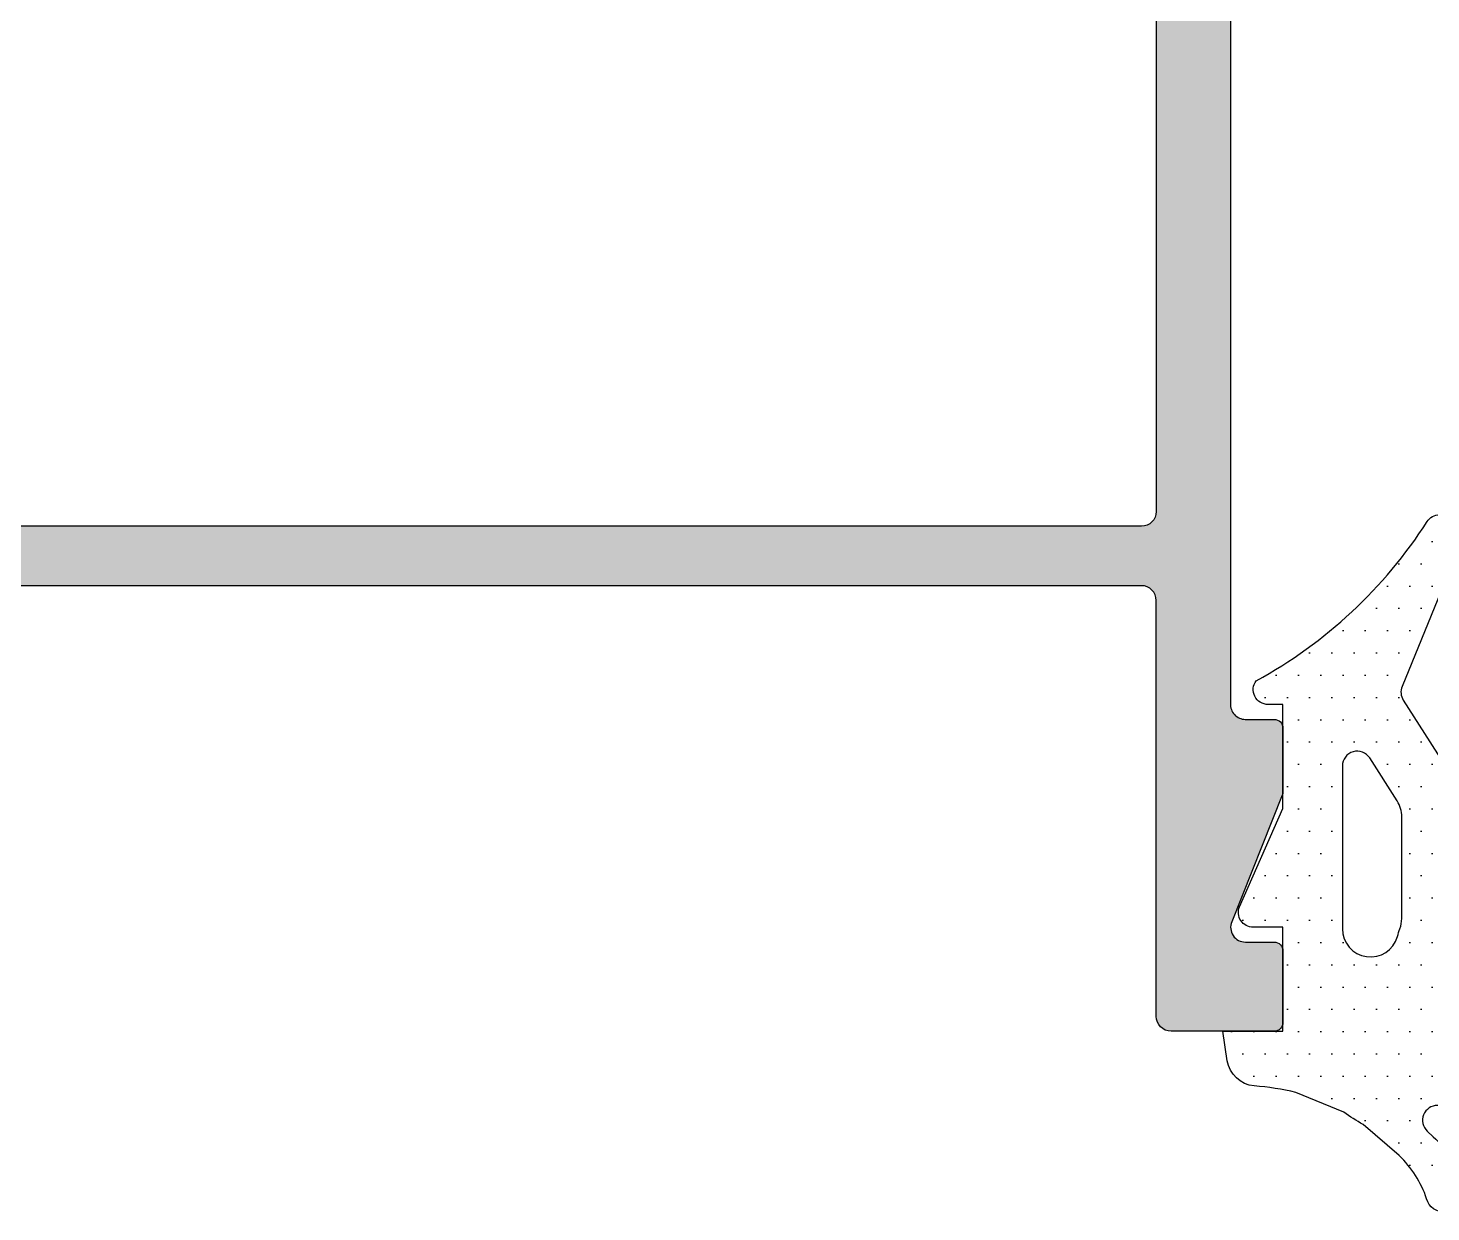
# Model space of a CAD drawing. Header units: millimetres. Extents: x 12351878 to 12381578, y 696206 to 738256.
# Drawn here: x 12356736.25 to 12356783.48, y 714342.41 to 714382.27 of the extents above; entities that cross this region are included whole.
import ezdxf

# ---------------------------------------------------------------- set-up
doc = ezdxf.new("R2010")
doc.units = ezdxf.units.MM
doc.header["$LTSCALE"] = 1000
for name, color, linetype in [('EXTRUSION1', 4, 'Continuous'), ('SFC-ELASTOMER', 6, 'Continuous'), ('SFC-ELASTOMER-V', 241, 'Continuous'), ('SYMBOL', 7, 'Continuous'), ('型材断面填充', 254, 'Continuous')]:
    doc.layers.add(name, color=color, linetype=linetype)

# ---------------------------------------------------------------- blocks, each defined once
blk = doc.blocks.new('20211008-LC04')
at = {"layer": '型材断面填充', "linetype": 'ByBlock'}
h = blk.add_hatch(color=256, dxfattribs=at)
edge = h.paths.add_edge_path(flags=16)
edge.add_line((139.7340438328574, 22.50000195260873), (139.7340438328574, -22.50000195260145))
edge.add_arc((139.2340438328574, -22.50000195260145), 0.5, -90, 0, ccw=False)
edge.add_line((139.2340438328574, -23.00000195260145), (2.5, -23.00000195260145))
edge.add_arc((2.5, -22.50000195260145), 0.5, 180, 270, ccw=False)
edge.add_line((2, -22.50000195260145), (2, 22.50000195260873))
edge.add_arc((2.5, 22.50000195260873), 0.5, 90, 180, ccw=False)
edge.add_line((2.5, 23.00000195260873), (139.2340438328574, 23.00000195260873))
edge.add_arc((139.2340438328574, 22.50000195260873), 0.5, 0, 90, ccw=False)
edge = h.paths.add_edge_path()
edge.add_line((143.6999999999425, 37.00000195266693), (142.7385164807092, 37.00000195255052))
edge.add_arc((142.7385164806874, 36.50000195257599), 0.4999999999745341, 89.99999999749872, 201.8014094837972)
edge.add_line((142.2742781352608, 36.31430661442937), (143.9785430072698, 32.05364443446524))
edge.add_arc((143.6999999999789, 31.94222723151688), 0.3000000000391237, 5.558376869885251e-09, 21.801409492028824, ccw=False)
edge.add_line((144.0000000000182, 31.94222723154598), (144.0000000000036, 29.79999695261722))
edge.add_arc((143.6999999999716, 29.79999695260267), 0.3000000000320142, -89.99999999444162, 2.7791884349426255e-09, ccw=False)
edge.add_line((143.7000000000007, 29.49999695257065), (142.7330229671097, 29.49999695262886))
edge.add_arc((142.7330229670806, 28.99999695261795), 0.5000000000109139, 89.99999999666495, 183.66193703806)
edge.add_line((142.2340438328574, 28.96806227523848), (142.2340438328574, 3.499999999934516))
edge.add_arc((142.7340438328574, 3.499999999934516), 0.5, 180, 270)
edge.add_line((142.7340438328574, 2.999999999934516), (154.9999999999964, 2.999999999938154))
edge.add_line((154.9999999999964, 2.999999999938154), (154.9999999999891, 5.499999999938154))
edge.add_line((154.9999999999891, 5.499999999938154), (152.799999999992, 5.499999999909051))
edge.add_arc((152.8000000000065, 5.799999999926513), 0.3000000000174623, 180, 269.99999999722075, ccw=False)
edge.add_line((152.4999999999891, 5.799999999926513), (152.4999999999891, 6.735424868817063))
edge.add_arc((152.7999999999847, 6.735424868824339), 0.2999999999956344, 97.18075578131072, 180.0000000013896, ccw=False)
edge.add_line((152.7624999999862, 7.033071891313739), (156.4374999999745, 7.496078370753821))
edge.add_arc((156.4999999999891, 6.999999999930878), 0.5000000000001641, 1.6675016922818031e-09, 97.18075578313659, ccw=False)
edge.add_line((156.9999999999891, 6.99999999994543), (156.9999999999964, 2.49999999994543))
edge.add_line((156.9999999999964, 2.49999999994543), (177.9999999999964, 2.499999999996362))
edge.add_line((177.9999999999964, 2.499999999996362), (177.9999999999891, 4.999999999996362))
edge.add_line((177.9999999999891, 4.999999999996362), (175.299999999992, 4.999999999996362))
edge.add_arc((175.2999999999847, 5.299999999991996), 0.2999999999956344, 180.0000000013896, 270.0000000013896, ccw=False)
edge.add_line((174.9999999999891, 5.29999999998472), (174.9999999999891, 6.231671842684591))
edge.add_arc((175.299999999992, 6.231671842702781), 0.3000000000029104, 96.37937020970242, 180.000000003474, ccw=False)
edge.add_line((175.2666666666519, 6.529814239704137), (179.4444446228626, 6.996904014962638))
edge.add_arc((179.4999999999745, 6.499999999996362), 0.5000000000156489, 8.33779267850332e-10, 96.37934963270061, ccw=False)
edge.add_line((179.9999999999891, 6.500000000003638), (179.9999999999964, 1.000000000003638))
edge.add_arc((179.0000000000036, 0.999999999996362), 0.999999999992724, -89.99999999958311, 4.16889633925166e-10, ccw=False)
edge.add_line((179.0000000000109, 3.637978807091713e-12), (142.7340438328429, 3.637978807091713e-12))
edge.add_arc((142.7340438328429, -0.499999999996362), 0.5, 90, 180)
edge.add_line((142.2340438328429, -0.499999999996362), (142.2340438328574, -28.9680622752312))
edge.add_arc((142.7330229670806, -28.99999695261067), 0.500000000009456, 176.33806296194, 270.0000000033351)
edge.add_line((142.7330229671097, -29.49999695262159), (143.7000000000007, -29.49999695256338))
edge.add_arc((143.6999999999716, -29.79999695259539), 0.3000000000320142, -2.7791884349426255e-09, 89.99999999444162, ccw=False)
edge.add_line((144.0000000000036, -29.79999695260994), (144.0000000000182, -31.94222723153871))
edge.add_arc((143.6999999999825, -31.94222723150961), 0.3000000000356522, 338.19859050771316, 359.99999999444157, ccw=False)
edge.add_line((143.9785430072698, -32.05364443445796), (142.2742781352608, -36.31430661442209))
edge.add_arc((142.7385164806874, -36.50000195256871), 0.499999999973781, 158.1985905162028, 270.0000000025013)
edge.add_line((142.7385164807092, -37.00000195254324), (143.6999999999425, -37.00000195265966))
edge.add_arc((143.6999999999935, -37.30000195265529), 0.2999999999956344, 1.2506518487498397e-08, 90.00000000972727, ccw=False)
edge.add_line((143.9999999999891, -37.30000195258981), (144.0000000000182, -39.70000195259854))
edge.add_arc((143.7000000000189, -39.70000195260218), 0.2999999999992724, -90.0000000006948, 6.947971087356564e-10, ccw=False)
edge.add_line((143.7000000000153, -40.00000195260145), (140.2340438328611, -40.00000195260145))
edge.add_arc((140.2340438328611, -39.50000195260145), 0.5, 180, 270, ccw=False)
edge.add_line((139.7340438328611, -39.50000195260145), (139.7340438328574, -25.50000195259054))
edge.add_arc((139.2340438328574, -25.50000195259054), 0.5, 0, 90)
edge.add_line((139.2340438328574, -25.00000195259054), (0, -25.00000195260145))
edge.add_line((0, -25.00000195260145), (0, 25.00000195260873))
edge.add_line((0, 25.00000195260873), (139.2340438328647, 25.00000195260873))
edge.add_arc((139.2340438328647, 25.50000195260873), 0.5, 270, 360)
edge.add_line((139.7340438328647, 25.50000195260873), (139.7340438328611, 39.50000195260145))
edge.add_arc((140.2340438328611, 39.50000195260145), 0.5, 90, 180, ccw=False)
edge.add_line((140.2340438328611, 40.00000195260145), (143.7000000000153, 40.00000195260873))
edge.add_arc((143.7000000000189, 39.70000195260945), 0.2999999999992724, -6.947971087356564e-10, 90.0000000006948, ccw=False)
edge.add_line((144.0000000000182, 39.70000195260582), (143.9999999999891, 37.30000195259709))
edge.add_arc((143.6999999999935, 37.30000195266257), 0.2999999999956344, 269.9999999902727, 359.99999998749354, ccw=False)
at = {"color": 0, "linetype": 'ByBlock'}
blk.add_lwpolyline([(142.2340438328429, -0.499999999996362), (142.2340438328574, -28.9680622752312, 0.4330595391105082), (142.7330229671097, -29.49999695262159), (143.7000000000007, -29.49999695256338, -0.4142135623588882), (144.0000000000036, -29.79999695260994), (144.0000000000182, -31.94222723153871, -0.09541457240141751), (143.9785430072698, -32.05364443445796), (142.2742781352608, -36.31430661442209, 0.5305984520671994), (142.7385164807092, -37.00000195254324), (143.6999999999425, -37.00000195265966, -0.4142135623588878), (143.9999999999891, -37.30000195258981), (144.0000000000182, -39.70000195259854, -0.4142135623801987), (143.7000000000153, -40.00000195260145), (140.2340438328611, -40.00000195260145, -0.4142135623729884), (139.7340438328611, -39.50000195260145), (139.7340438328574, -25.50000195259054, 0.4142135623730185), (139.2340438328574, -25.00000195259054), (0, -25.00000195260145)], format="xyb", dxfattribs=at)
blk.add_lwpolyline([(139.7340438328574, 22.50000195260873), (139.7340438328574, -22.50000195260145, -0.414213562373095), (139.2340438328574, -23.00000195260145), (2.5, -23.00000195260145, -0.414213562373095), (2, -22.50000195260145), (2, 22.50000195260873, -0.414213562373095), (2.5, 23.00000195260873), (139.2340438328574, 23.00000195260873, -0.414213562373095)], format="xyb", close=True, dxfattribs=at)
blk = doc.blocks.new('1902-190121-05')
at = {"layer": 'SFC-ELASTOMER-V'}
h = blk.add_hatch(dxfattribs=at)
h.set_pattern_fill('DOTS', color=256, scale=12, style=0)
h.set_pattern_definition([(0, (-98970.10255684076, 48449.73687001361), (0.375, 0.75), [0, -0.75])])
edge = h.paths.add_edge_path(flags=16)
edge.add_arc((2.999999999985448, 3.791658648551673), 1.000000000015246, 340.0515564116253, 360.0000000004169)
edge.add_line((4, 3.791658648558951), (4, 7.216346523804531))
edge.add_arc((3, 7.216346523804531), 1, 0, 32.51252295697732)
edge.add_line((3.843273989798035, 7.753830456713329), (2.921636994899017, 9.199813226143304))
edge.add_arc((2.5, 8.931071259692542), 0.4999999999992967, 32.51252295662578, 180)
edge.add_line((2, 8.931071259692542), (2, 3.445267455579597))
edge.add_arc((2.945267455579596, 3.445267455586872), 0.9452674555795963, 180.0000000004409, 344.0436198039462)
edge.add_arc((7.699999999938881, 2.085786437615751), 3.999999999945567, 160.0515564106914, 164.0436198036153, ccw=False)
edge = h.paths.add_edge_path()
edge.add_line((5.700274632123183, -2.5), (5.200274632123182, -2.5))
edge.add_arc((5.200274632123182, -3), 0.5, 90, 226.5750977282379)
edge.add_line((4.856573014825698, -3.363137987907975), (5.062209703814004, -3.557768307342484))
edge.add_arc((2.810392732513719, -5.996731531093245), 3.319521242445166, 16.082535006494084, 47.284695968269205, ccw=False)
edge.add_line((6, -5.077151867197244), (6, -5.527873661361808))
edge.add_arc((5.410320230555952, -5.495178773468069), 0.5905854605270673, 194.2601061977674, 356.8264757791229, ccw=False)
edge.add_arc((1.382684606796829, -6.820965289363812), 3.651283331540185, 18.86014357712771, 46.15869214434805)
edge.add_line((3.911794761312193, -4.18743689697294), (2.694840154203119, -3.144319681021444))
edge.add_arc((6.849778326155501, 3.942639481640071), 8.215138549408584, 234.2773992741729, 239.61778233818382, ccw=False)
edge.add_line((2.053275226047844, -2.726847709789581), (0.4342153403558768, -2.061742001620586))
edge.add_arc((-1.814379726623883, -11.80565395856683), 9.999999999998288, 77.00538320812723, 85.15038797391819)
edge.add_arc((-0.8844323758821699, -0.8450336328387493), 0.9999999999970132, 188.5307656098657, 265.15038797390406, ccw=False)
edge.add_line((-1.873368728745844, -0.9933740857668452), (-2.022374841617419, 0))
edge.add_line((-2.022374841617419, 0), (0, 0))
edge.add_line((0, 0), (0, 3.5))
edge.add_line((0, 3.5), (-1, 3.5))
edge.add_arc((-1, 4), 0.5, 157.3801350519596, 270, ccw=False)
edge.add_line((-1.461538461531745, 4.192307692304892), (0, 7.5))
edge.add_line((0, 7.5), (0, 11))
edge.add_line((0, 11), (-0.5, 11))
edge.add_arc((-0.5, 11.5), 0.5, 143.130102353489, 270, ccw=False)
edge.add_arc((-8.48604476766195, 25.71938799749478), 15.85236378089338, 298.5903152219879, 327.3087335570696)
edge.add_arc((5.275992096416302, 16.88727938233205), 0.5000000004721561, 89.99999989828092, 147.308733456111, ccw=False)
edge.add_line((5.275992097303967, 17.38727938281227), (5.5, 17.38727938281227))
edge.add_arc((5.5, 16.88727938281227), 0.5, 0, 90, ccw=False)
edge.add_line((6, 16.88727938281227), (6, 16.57181067422061))
edge.add_arc((5.499999999985448, 16.57181067423517), 0.500000000014552, 337.765229581395, 359.9999999983325, ccw=False)
edge.add_line((5.962820559259852, 16.3826093795069), (4.010239718350931, 11.60624377280328))
edge.add_arc((4.473060277596232, 11.41704247808229), 0.4999999999842318, 157.7652295809047, 212.5125229568189)
edge.add_line((4.051423282711767, 11.14830051163881), (5.921636994899018, 8.214068468187177))
edge.add_arc((5.5, 7.945326501729141), 0.5000000000032073, -8.33779267850332e-10, 32.51252295732888, ccw=False)
edge.add_line((6, 7.945326501721864), (6, 2.985786437631758))
edge.add_arc((5.5, 2.985786437639034), 0.5, 323.13010235348895, 359.9999999991662, ccw=False)
edge.add_arc((6.700000000011643, 2.08578643763758), 1.000000000013095, 143.1301023548229, 180.0000000004169)
edge.add_line((5.699999999997088, 2.085786437630304), (5.699999999997088, -2.499999999992724))
at = {"color": 0, "linetype": 'ByBlock'}
blk.add_lwpolyline([(5.700274632123183, -2.5), (5.200274632123182, -2.5, 0.6781657042072787), (4.856573014825698, -3.363137987907975), (5.062209703814004, -3.557768307342484, -0.1369925665543304), (6, -5.077151867197244), (6, -5.527873661361808, -0.8583636528139141), (4.837932198410272, -5.640654293129045), (4.837932198410272, -5.640654293129045, 0.1196789164036482), (3.911794761312193, -4.18743689697294), (2.694840154203119, -3.144319681021444, -0.023306035294527), (2.053275226047844, -2.726847709789581), (0.434215340355877, -2.061742001620586, 0.0355542577770579), (-0.9689730441314168, -1.841453662447746, -0.3473545955404444), (-1.873368728745844, -0.9933740857668452), (-2.022374841617419, 0), (0, 0), (0, 3.5), (-1, 3.5, -0.5351837584879964), (-1.461538461531745, 4.192307692304892), (0, 7.5), (0, 11), (-0.5, 11, -0.6180339887539168), (-0.8999999999941792, 11.80000000000291, 0.125967746607834), (4.855195536176325, 17.15733540496876, -0.2554021300214613), (5.275992097303967, 17.38727938281227), (5.5, 17.38727938281227, -0.4142135623730951), (6, 16.88727938281227), (6, 16.57181067422061, -0.0973230273531179), (5.962820559259852, 16.3826093795069), (4.010239718350931, 11.60624377280328, 0.2435300941548702), (4.051423282711767, 11.14830051163881), (5.921636994899018, 8.214068468187177, -0.1428220295938806), (6, 7.945326501721864), (6, 2.985786437631758, -0.1622776601676325), (5.899999999994179, 2.685786437636124, 0.1622776601672591), (5.699999999997088, 2.085786437630304), (5.699999999997088, -2.499999999992724)], format="xyb", dxfattribs=at)
blk.add_lwpolyline([(3.940000000002328, 3.450484206368855, 0.0872619888188986), (4, 3.791658648558951), (4, 7.216346523804531, 0.1428220295893762), (3.843273989798035, 7.753830456713329), (2.921636994899017, 9.199813226143304, 0.7500537688432675), (2, 8.931071259692542), (2, 3.445267455579596, 0.8696209430341955), (3.854114949586802, 3.185408272176573, -0.0174204244168828)], format="xyb", close=True, dxfattribs=at)
blk = doc.blocks.new('bnc01')
at = {"layer": 'EXTRUSION1'}
blk.add_blockref('20211008-LC04', (3037, 1815.571656934917, -2.671660720812548e-08), dxfattribs=at)
at = {"layer": 'SFC-ELASTOMER'}
blk.add_blockref('1902-190121-05', (3180.999994784594, 1775.571654982283, -2.671660720812569e-08), dxfattribs=at)

msp = doc.modelspace()

# ---------------------------------------------------------------- block references
at = {"layer": 'SYMBOL'}
msp.add_blockref('bnc01', (12353597.50000522, 712572.9283430666), dxfattribs=at)

doc.saveas('drawing.dxf')
